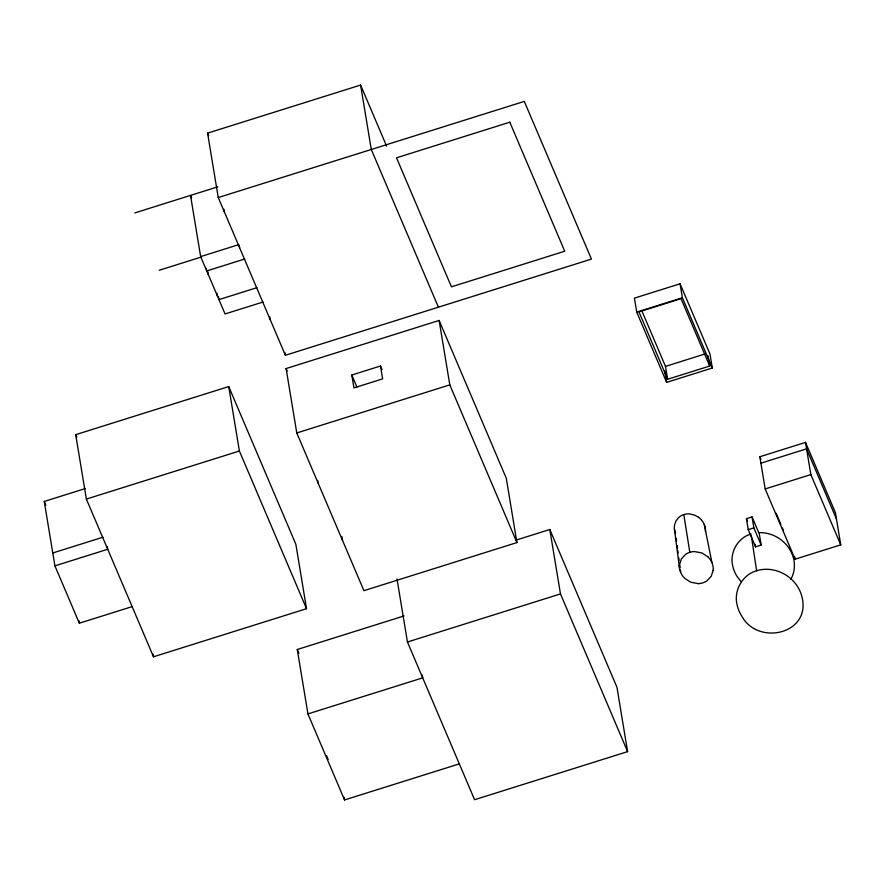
<?xml version="1.0" encoding="UTF-8"?>
<svg xmlns="http://www.w3.org/2000/svg" width="885" height="885" viewBox="0 0 885 885"><rect width="100%" height="100%" fill="white"/><g stroke="black" fill="none" stroke-linecap="round" stroke-linejoin="round"><path stroke-width="1.33" d="M679.448 564.929L681.417 558.822L685.764 554.253A12.954 9.879 -9.4 0 1 689.813 552.306A12.954 9.879 -9.4 0 1 694.36 551.554L701.949 552.948L707.845 556.787M713.177 570.239L711.208 576.345L706.872 580.914A12.954 9.879 -9.4 0 1 698.177 583.646M790.814 579.255C794.321 573.192 795.228 565.825 793.679 559.032A53.598 40.876 -9.4 0 0 789.243 548.6C782.827 538.711 771.233 532.35 759.407 532.637M751.044 534.009C737.581 537.781 729.273 552.893 732.813 566.334A53.598 40.876 -9.4 0 0 737.26 576.766L741.066 581.622M756.631 570.748C742.272 574.774 733.411 590.892 737.183 605.218A57.171 43.608 -9.4 0 0 741.929 616.358C758.102 645.906 810.837 634.136 802.109 597.441A57.171 43.608 -9.4 0 0 797.374 586.312C788.977 573.181 771.709 566.002 756.631 570.748L751.254 535.37M218.252 197.565L524.296 101.399L591.434 259.095L285.39 355.272L218.252 197.565L207.588 133.148L360.615 85.06L386.601 146.114M134.785 212.92L217.776 186.835M263 302.028L225.067 313.954L200.652 256.606L238.585 244.68M159.2 270.268L201.349 257.026M244.691 259.017L206.758 270.943L206.305 268.221M256.893 287.691L218.96 299.617L218.518 296.895M75.701 434.668L228.728 386.579L295.856 544.286L306.52 608.703L153.503 656.792L86.365 499.085L75.701 434.668L76.774 437.179M286.109 368.547L439.137 320.459L506.264 478.166L516.928 542.582L363.912 590.671L296.774 432.964L286.109 368.547L287.183 371.058M380.495 365.992L382.63 378.88L353.945 387.895L351.81 375.008L380.495 365.992L382.021 369.576M680.067 283.786L634.412 298.134L636.724 312.117L666.626 382.364L712.292 368.016L709.98 354.033L680.067 283.786L682.39 297.758L712.292 368.016M636.724 312.117L682.39 297.758M132.142 606.612L79.329 623.217L54.914 565.869L44.25 501.452L85.469 488.498M86.365 499.085L239.392 451.007L228.728 386.579M296.774 432.964L449.801 384.875L439.137 320.459M52.779 552.981L103.025 537.195M708 355.737L709.704 366.047L667.622 379.267L665.498 366.39L704.947 353.989M54.914 565.869L107.727 549.264L107.306 546.687M759.85 456.748L805.516 442.389L835.418 512.647L840.75 544.85L795.084 559.198L765.182 488.951L759.85 456.748L760.923 459.249M516.032 540.115L549.806 529.507L616.945 687.202L627.609 751.63L474.581 799.708L407.443 642.012L397.011 578.934M760.912 463.187L806.578 448.839L836.48 519.086M765.182 488.951L810.848 474.603L805.516 442.389M459.326 763.877L344.553 799.94L307.936 713.918L297.272 649.501L404.124 615.916M746.431 518.687L752.04 516.917L759.363 534.12L761.177 545.072L755.569 546.841L748.245 529.639L746.431 518.687L747.471 521.143M748.245 529.639L753.854 527.869L752.04 516.917M407.443 642.012L560.471 593.923L549.806 529.507M307.936 713.918L422.709 677.855L422.267 675.167M698.265 583.624L690.687 582.219L684.791 578.381A27.125 20.687 -9.4 0 1 680.709 572.495A26.904 20.521 -9.4 0 1 679.437 564.929M698.464 517.238L694.825 515.214L690.145 514.008A12.733 9.713 -9.4 0 0 688.63 513.908A11.737 8.95 -9.4 0 0 683.817 514.594A11.737 8.95 -9.4 0 0 680.2 516.342A12.733 9.713 -9.4 0 0 678.541 517.659L675.863 521.165L674.613 524.739A23.331 17.8 -9.4 0 0 674.37 528.511A26.351 20.09 -9.4 0 0 675.576 533.445M810.848 474.603L840.75 544.85M776.101 513.223L780.813 524.285M782.373 527.969L783.424 530.436M709.704 366.047L681.03 298.665L638.948 311.885L667.622 379.267M753.854 527.869L761.177 545.072M641.68 310.447L665.498 366.39M438.407 307.183L371.28 149.476L360.615 85.06M560.471 593.923L627.609 751.63M449.801 384.875L516.928 542.582M351.81 375.008L356.887 386.955M207.588 133.148L208.661 135.659M191.58 197.897L190.518 195.408L200.652 256.606M239.392 451.007L306.52 608.703M297.272 649.501L298.887 653.296M326.521 755.602L328.136 759.396M44.25 501.452L45.843 505.191M704.261 524.429L711.938 562.672M794.642 556.488L795.084 559.198M755.159 544.408L755.569 546.841M664.735 370.926L666.626 382.364M341.887 536.465L342.55 540.492M317.693 480.466L318.135 483.144M284.948 352.595L285.39 355.272M269.682 316.753L270.135 319.43M344.11 797.252L344.553 799.94M239.171 245.068L239.614 247.745M223.916 209.225L224.359 211.902M216.991 293.344L217.433 296.033M207.842 271.839L208.285 274.527M153.061 654.115L153.503 656.792M78.898 620.639L79.329 623.217M683.817 514.594L689.813 552.306M676.206 538.323L676.527 540.768M677.169 545.647L677.49 548.092M677.81 550.525L678.131 552.97M678.773 557.849L679.094 560.293M679.735 565.172L680.056 567.617M680.377 570.051L680.687 572.495M674.447 529.252L679.503 568.104M698.464 517.238A23.331 17.8 -9.4 0 1 701.473 519.993M701.506 520.037A26.351 20.09 -9.4 0 1 705.467 529.363A23.331 17.8 -9.4 0 1 705.445 531.62M707.856 556.787A27.125 20.687 -9.4 0 1 711.927 562.683A26.904 20.521 -9.4 0 1 713.199 570.239M509.804 122.207L396.513 157.807L451.438 286.84L564.73 251.229L509.804 122.207"/></g></svg>
